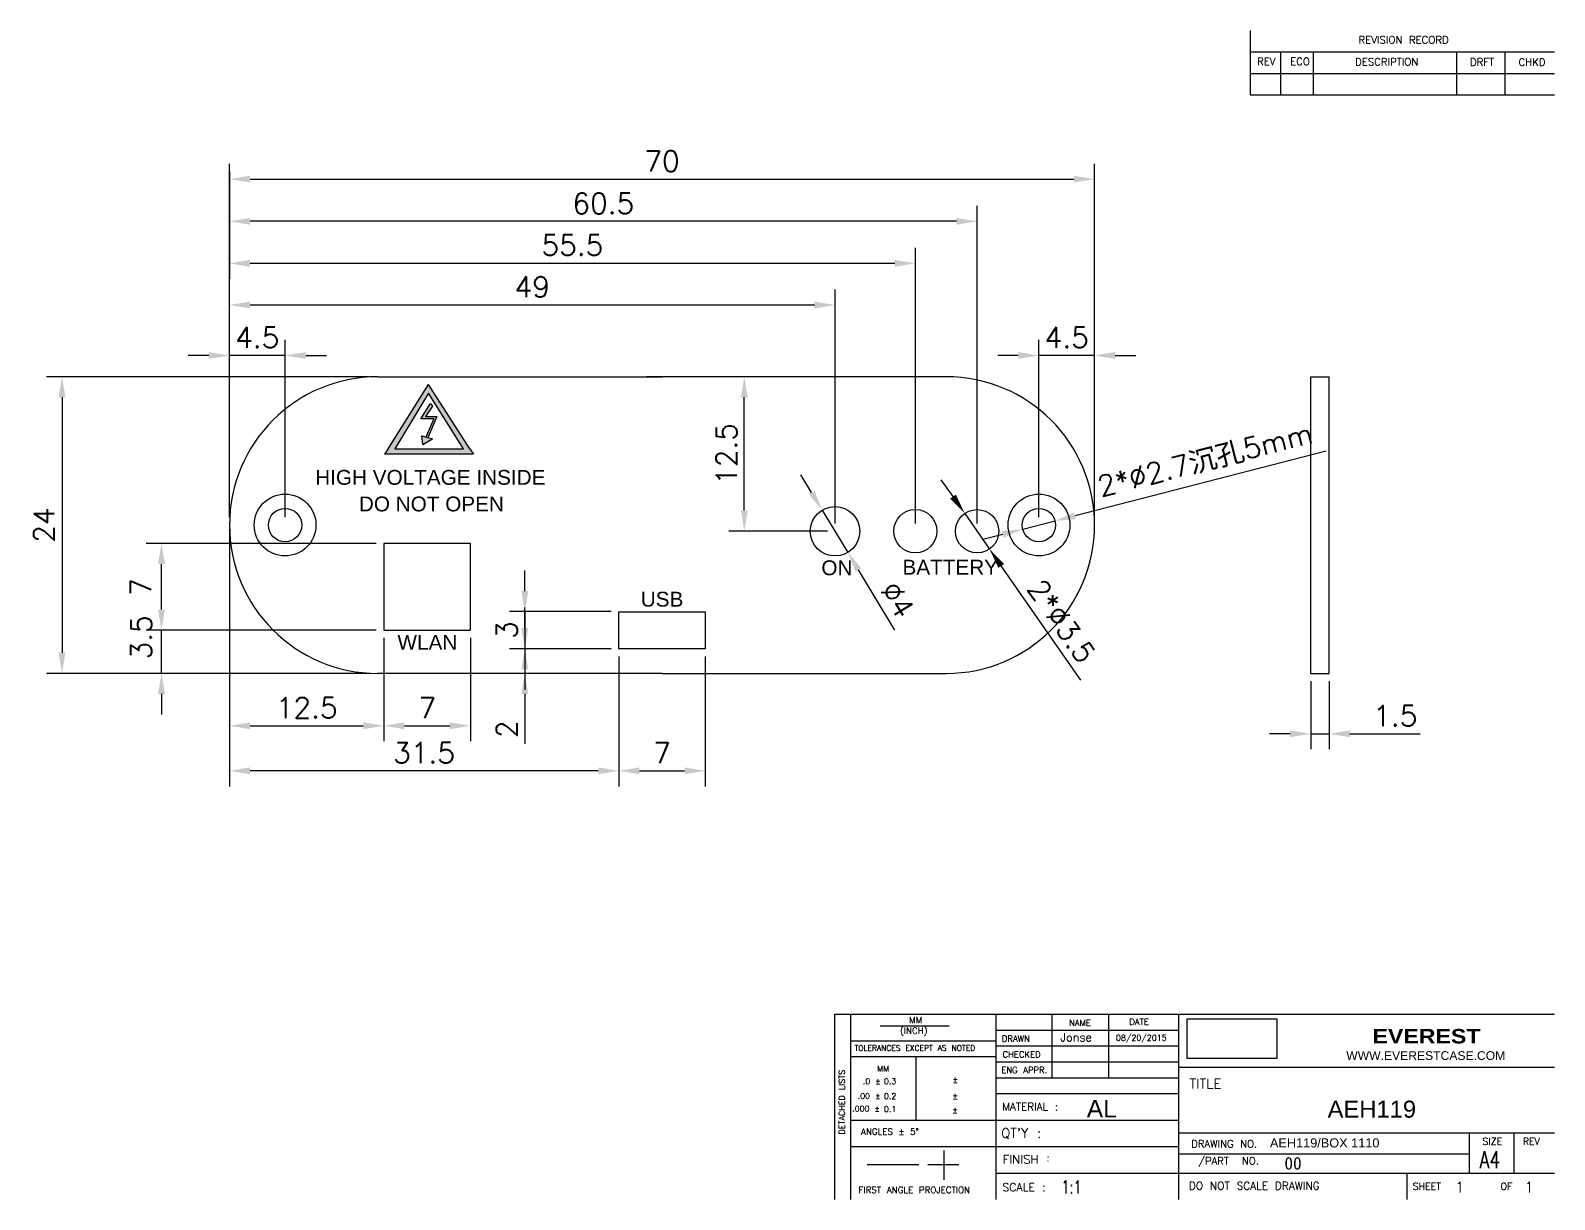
# Model space of a CAD drawing. Header units: millimetres. Extents: x 208 to 701, y 216 to 572.
# Drawn here: x 427.4 to 550.7, y 217.6 to 312.2 of the extents above; entities that cross this region are included whole.
import ezdxf
from ezdxf.enums import TextEntityAlignment as Align

# ---------------------------------------------------------------- set-up
doc = ezdxf.new("R2010")
doc.units = ezdxf.units.MM
for name, color, linetype, lineweight in [('Callout', 3, 'Continuous', 0), ('Contour line', 1, 'Continuous', 15), ('Dimensions Layer', 3, 'Continuous', 13), ('Draw', 7, 'Continuous', 35), ('TEXT', 7, 'Continuous', 20), ('标注', 3, 'Continuous', 0), ('绘图', 7, 'Continuous', 35)]:
    doc.layers.add(name, color=color, linetype=linetype, lineweight=lineweight)
doc.styles.add('_YES', font='ROMANC.SHX', dxfattribs={"height": 1.5})
doc.styles.add('ADESK2', font='romans')
doc.styles.get("Standard").update_dxf_attribs({"font": 'txt.shx'})
doc.styles.add('ÑùÊ½ 1', font='ARIAL.TTF')
doc.dimstyles.new('ISO-25', dxfattribs={"dimtxt": 2.5, "dimasz": 2, "dimexe": 1.25, "dimexo": 0.625, "dimtad": 1, "dimdsep": 46, "dimtxsty": 'Standard', "dimcen": 2.5, "dimclrt": 256, "dimadec": 0, "dimazin": 0, "dimtfac": 1, "dimtmove": 0, "dimatfit": 3, "dimfxl": 0, "dimarcsym": 0})
picture_1 = doc.add_image_def('image1.jpg', size_in_pixel=(1070, 473))

# ---------------------------------------------------------------- blocks, each defined once
blk = doc.blocks.new('*D24')
at = {"layer": 'Callout', "color": 0, "lineweight": -2}
for p, q in [((443.51, 274.3), (443.51, 287.14)), ((448.01, 272.8), (448.01, 287.14)), ((441.84, 285.89), (440.18, 285.89)), ((448.01, 285.89), (443.51, 285.89)), ((449.68, 285.89), (451.35, 285.89))]:
    blk.add_line(p, q, dxfattribs=at)
at = {"layer": 'Callout', "color": 0, "lineweight": 25}
for points in [[(441.84, 286.16), (441.84, 285.61), (443.51, 285.89)], [(449.68, 286.16), (449.68, 285.61), (448.01, 285.89)]]:
    blk.add_solid(points, dxfattribs=at)
at = {"layer": 'Defpoints', "color": 0, "lineweight": 25}
for p in [(443.51, 285.89), (443.51, 273.67), (448.01, 272.17)]:
    blk.add_point(p, dxfattribs=at)
at = {"layer": 'Callout', "lineweight": 25, "insert": (445.76, 287.34), "char_height": 1.667, "attachment_point": 5}
blk.add_mtext('4.5', dxfattribs=at)
blk = doc.blocks.new('*D25')
at = {"layer": 'Callout', "color": 0, "lineweight": -2}
for p, q in [((454.78, 284.17), (428.71, 284.17)), ((429.96, 282.51), (429.96, 261.84)), ((454.78, 260.17), (428.71, 260.17))]:
    blk.add_line(p, q, dxfattribs=at)
at = {"layer": 'Callout', "color": 0, "lineweight": 25}
for points in [[(429.68, 282.51), (430.24, 282.51), (429.96, 284.17)], [(429.68, 261.84), (430.24, 261.84), (429.96, 260.17)]]:
    blk.add_solid(points, dxfattribs=at)
at = {"layer": 'Defpoints', "color": 0, "lineweight": 25}
for p in [(455.41, 284.17), (429.96, 260.17), (455.41, 260.17)]:
    blk.add_point(p, dxfattribs=at)
at = {"layer": 'Callout', "lineweight": 25, "insert": (428.5, 272.17), "char_height": 1.667, "attachment_point": 5, "rotation": 90}
blk.add_mtext('24', dxfattribs=at)
blk = doc.blocks.new('*D26')
at = {"layer": 'Callout', "color": 0, "lineweight": -2}
for p, q in [((443.51, 272.8), (443.51, 301.4)), ((513.51, 272.8), (513.51, 301.4)), ((445.18, 300.15), (511.84, 300.15))]:
    blk.add_line(p, q, dxfattribs=at)
at = {"layer": 'Callout', "color": 0, "lineweight": 25}
for points in [[(445.18, 300.43), (445.18, 299.87), (443.51, 300.15)], [(511.84, 300.43), (511.84, 299.87), (513.51, 300.15)]]:
    blk.add_solid(points, dxfattribs=at)
at = {"layer": 'Defpoints', "color": 0, "lineweight": 25}
for p in [(513.51, 300.15), (443.51, 272.17), (513.51, 272.17)]:
    blk.add_point(p, dxfattribs=at)
at = {"layer": 'Callout', "lineweight": 25, "insert": (478.51, 301.61), "char_height": 1.667, "attachment_point": 5}
blk.add_mtext('70', dxfattribs=at)
blk = doc.blocks.new('*D30')
at = {"layer": 'Callout', "color": 0, "lineweight": -2}
for p, q in [((531, 259.55), (531, 254.04)), ((532.5, 259.55), (532.5, 254.04)), ((529.33, 255.29), (527.67, 255.29)), ((531, 255.29), (532.5, 255.29)), ((534.17, 255.29), (539.86, 255.29))]:
    blk.add_line(p, q, dxfattribs=at)
at = {"layer": 'Callout', "color": 0, "lineweight": 25}
for points in [[(529.33, 255.57), (529.33, 255.01), (531, 255.29)], [(534.17, 255.57), (534.17, 255.01), (532.5, 255.29)]]:
    blk.add_solid(points, dxfattribs=at)
at = {"layer": 'Defpoints', "color": 0, "lineweight": 25}
for p in [(531, 260.17), (532.5, 260.17), (532.5, 255.29)]:
    blk.add_point(p, dxfattribs=at)
at = {"layer": 'Callout', "lineweight": 25, "insert": (537.85, 256.75), "char_height": 1.667, "attachment_point": 5}
blk.add_mtext('1.5', dxfattribs=at)
blk = doc.blocks.new('*D32')
at = {"layer": 'Callout', "color": 0, "lineweight": -2}
for p, q in [((490.61, 274.81), (489.75, 276.24)), ((491.48, 273.38), (493.55, 269.96)), ((497.36, 263.66), (494.41, 268.54))]:
    blk.add_line(p, q, dxfattribs=at)
at = {"layer": 'Callout', "color": 0, "lineweight": 25}
for points in [[(490.85, 274.95), (490.38, 274.67), (491.48, 273.38)], [(494.65, 268.68), (494.17, 268.39), (493.55, 269.96)]]:
    blk.add_solid(points, dxfattribs=at)
at = {"layer": 'Defpoints', "color": 0, "lineweight": 25}
for p in [(491.48, 273.38), (493.55, 269.96)]:
    blk.add_point(p, dxfattribs=at)
at = {"layer": 'Callout', "lineweight": 25, "insert": (497.56, 266.14), "char_height": 1.667, "attachment_point": 5, "rotation": 301.1613}
blk.add_mtext('∅4', dxfattribs=at)
blk = doc.blocks.new('*D33')
at = {"layer": 'Callout', "color": 0, "lineweight": -2}
for p, q in [((484.55, 284.17), (483.92, 284.17)), ((485.17, 273.34), (485.17, 282.51)), ((491.89, 271.67), (483.92, 271.67))]:
    blk.add_line(p, q, dxfattribs=at)
at = {"layer": 'Callout', "color": 0, "lineweight": 25}
for points in [[(484.9, 282.51), (485.45, 282.51), (485.17, 284.17)], [(484.9, 273.34), (485.45, 273.34), (485.17, 271.67)]]:
    blk.add_solid(points, dxfattribs=at)
at = {"layer": 'Defpoints', "color": 0, "lineweight": 25}
for p in [(485.17, 284.17), (485.17, 284.17), (492.51, 271.67)]:
    blk.add_point(p, dxfattribs=at)
at = {"layer": 'Callout', "lineweight": 25, "insert": (483.72, 277.92), "char_height": 1.667, "attachment_point": 5, "rotation": 90}
blk.add_mtext('12.5', dxfattribs=at)
blk = doc.blocks.new('*D37')
at = {"layer": 'Callout', "color": 0, "lineweight": -2}
for p, q in [((509.01, 272.8), (509.01, 287.14)), ((513.51, 273.42), (513.51, 287.14)), ((507.34, 285.89), (505.68, 285.89)), ((513.51, 285.89), (509.01, 285.89)), ((515.18, 285.89), (516.85, 285.89))]:
    blk.add_line(p, q, dxfattribs=at)
at = {"layer": 'Callout', "color": 0, "lineweight": 25}
for points in [[(507.34, 286.17), (507.34, 285.61), (509.01, 285.89)], [(515.18, 286.17), (515.18, 285.61), (513.51, 285.89)]]:
    blk.add_solid(points, dxfattribs=at)
at = {"layer": 'Defpoints', "color": 0, "lineweight": 25}
for p in [(509.01, 285.89), (513.51, 272.8), (509.01, 272.17)]:
    blk.add_point(p, dxfattribs=at)
at = {"layer": 'Callout', "lineweight": 25, "insert": (511.26, 287.35), "char_height": 1.667, "attachment_point": 5}
blk.add_mtext('4.5', dxfattribs=at)
blk = doc.blocks.new('*D38')
at = {"layer": 'Callout', "color": 0, "lineweight": -2}
for p, q in [((438.01, 265.34), (438.01, 267.01)), ((454.76, 263.67), (436.76, 263.67)), ((438.01, 260.17), (438.01, 263.67)), ((454.89, 260.17), (436.76, 260.17)), ((438.01, 258.51), (438.01, 256.84))]:
    blk.add_line(p, q, dxfattribs=at)
at = {"layer": 'Callout', "color": 0, "lineweight": 25}
for points in [[(437.73, 265.34), (438.29, 265.34), (438.01, 263.67)], [(437.73, 258.51), (438.29, 258.51), (438.01, 260.17)]]:
    blk.add_solid(points, dxfattribs=at)
at = {"layer": 'Defpoints', "color": 0, "lineweight": 25}
for p in [(438.01, 263.67), (455.38, 263.67), (455.51, 260.17)]:
    blk.add_point(p, dxfattribs=at)
at = {"layer": 'Callout', "lineweight": 25, "insert": (436.37, 263.09), "char_height": 1.667, "attachment_point": 5, "rotation": 90}
blk.add_mtext('3.5', dxfattribs=at)
blk = doc.blocks.new('*D39')
at = {"layer": 'Callout', "color": 0, "lineweight": -2}
for p, q in [((455.38, 270.67), (436.76, 270.67)), ((438.01, 265.34), (438.01, 269.01)), ((455.38, 263.67), (436.76, 263.67))]:
    blk.add_line(p, q, dxfattribs=at)
at = {"layer": 'Callout', "color": 0, "lineweight": 25}
for points in [[(437.73, 269.01), (438.29, 269.01), (438.01, 270.67)], [(437.73, 265.34), (438.29, 265.34), (438.01, 263.67)]]:
    blk.add_solid(points, dxfattribs=at)
at = {"layer": 'Defpoints', "color": 0, "lineweight": 25}
for p in [(438.01, 270.67), (456.01, 270.67), (456.01, 263.67)]:
    blk.add_point(p, dxfattribs=at)
at = {"layer": 'Callout', "lineweight": 25, "insert": (436.35, 267.17), "char_height": 1.67, "attachment_point": 5, "rotation": 90}
blk.add_mtext('7', dxfattribs=at)
blk = doc.blocks.new('*D41')
at = {"layer": 'Callout', "color": 0, "lineweight": -2}
for p, q in [((443.51, 272.17), (443.51, 254.69)), ((456.01, 263.05), (456.01, 254.69)), ((445.18, 255.94), (454.34, 255.94))]:
    blk.add_line(p, q, dxfattribs=at)
at = {"layer": 'Callout', "color": 0, "lineweight": 25}
for points in [[(445.18, 256.22), (445.18, 255.66), (443.51, 255.94)], [(454.34, 256.22), (454.34, 255.66), (456.01, 255.94)]]:
    blk.add_solid(points, dxfattribs=at)
at = {"layer": 'Defpoints', "color": 0, "lineweight": 25}
for p in [(443.51, 272.8), (456.01, 263.67), (456.01, 255.94)]:
    blk.add_point(p, dxfattribs=at)
at = {"layer": 'Callout', "lineweight": 25, "insert": (449.76, 257.4), "char_height": 1.667, "attachment_point": 5}
blk.add_mtext('12.5', dxfattribs=at)
blk = doc.blocks.new('*D42')
at = {"layer": 'Callout', "color": 0, "lineweight": -2}
for p, q in [((475.01, 261.55), (475.01, 251.04)), ((482.01, 261.55), (482.01, 251.04)), ((476.68, 252.29), (480.34, 252.29))]:
    blk.add_line(p, q, dxfattribs=at)
at = {"layer": 'Callout', "color": 0, "lineweight": 25}
for points in [[(476.68, 252.57), (476.68, 252.02), (475.01, 252.29)], [(480.34, 252.57), (480.34, 252.02), (482.01, 252.29)]]:
    blk.add_solid(points, dxfattribs=at)
at = {"layer": 'Defpoints', "color": 0, "lineweight": 25}
for p in [(475.01, 262.17), (482.01, 262.17), (482.01, 252.29)]:
    blk.add_point(p, dxfattribs=at)
at = {"layer": 'Callout', "lineweight": 25, "insert": (478.51, 253.75), "char_height": 1.67, "attachment_point": 5}
blk.add_mtext('7', dxfattribs=at)
blk = doc.blocks.new('*D43')
at = {"layer": 'Callout', "color": 0, "lineweight": -2}
for p, q in [((443.51, 271.55), (443.51, 251.04)), ((475.01, 261.55), (475.01, 251.04)), ((473.35, 252.29), (445.18, 252.29))]:
    blk.add_line(p, q, dxfattribs=at)
at = {"layer": 'Callout', "color": 0, "lineweight": 25}
for points in [[(445.18, 252.57), (445.18, 252.02), (443.51, 252.29)], [(473.35, 252.57), (473.35, 252.02), (475.01, 252.29)]]:
    blk.add_solid(points, dxfattribs=at)
at = {"layer": 'Defpoints', "color": 0, "lineweight": 25}
for p in [(443.51, 272.17), (475.01, 262.17), (443.51, 252.29)]:
    blk.add_point(p, dxfattribs=at)
at = {"layer": 'Callout', "lineweight": 25, "insert": (459.26, 253.75), "char_height": 1.667, "attachment_point": 5}
blk.add_mtext('31.5', dxfattribs=at)
blk = doc.blocks.new('*D44')
at = {"layer": 'Callout', "color": 0, "lineweight": -2}
for p, q in [((467.41, 263.84), (467.41, 265.5)), ((474.39, 262.17), (466.16, 262.17)), ((467.41, 262.17), (467.41, 260.17)), ((466.78, 260.17), (466.16, 260.17)), ((467.41, 258.51), (467.41, 254.48))]:
    blk.add_line(p, q, dxfattribs=at)
at = {"layer": 'Callout', "color": 0, "lineweight": 25}
for points in [[(467.13, 263.84), (467.69, 263.84), (467.41, 262.17)], [(467.13, 258.51), (467.69, 258.51), (467.41, 260.17)]]:
    blk.add_solid(points, dxfattribs=at)
at = {"layer": 'Defpoints', "color": 0, "lineweight": 25}
for p in [(475.01, 262.17), (467.41, 260.17), (467.41, 260.17)]:
    blk.add_point(p, dxfattribs=at)
at = {"layer": 'Callout', "lineweight": 25, "insert": (465.95, 255.66), "char_height": 1.67, "attachment_point": 5, "rotation": 90}
blk.add_mtext('2', dxfattribs=at)
blk = doc.blocks.new('*D45')
at = {"layer": 'Callout', "color": 0, "lineweight": -2}
for p, q in [((467.41, 266.83), (467.41, 268.5)), ((474.39, 265.17), (466.16, 265.17)), ((467.41, 265.17), (467.41, 262.17)), ((474.39, 262.17), (466.16, 262.17)), ((467.41, 260.5), (467.41, 258.84))]:
    blk.add_line(p, q, dxfattribs=at)
at = {"layer": 'Callout', "color": 0, "lineweight": 25}
for points in [[(467.13, 266.83), (467.69, 266.83), (467.41, 265.17)], [(467.13, 260.5), (467.69, 260.5), (467.41, 262.17)]]:
    blk.add_solid(points, dxfattribs=at)
at = {"layer": 'Defpoints', "color": 0, "lineweight": 25}
for p in [(475.01, 265.17), (467.41, 262.17), (475.01, 262.17)]:
    blk.add_point(p, dxfattribs=at)
at = {"layer": 'Callout', "lineweight": 25, "insert": (465.95, 263.68), "char_height": 1.67, "attachment_point": 5, "rotation": 90}
blk.add_mtext('3', dxfattribs=at)
blk = doc.blocks.new('*D46')
at = {"layer": 'Callout', "color": 0, "lineweight": -2}
for p, q in [((443.51, 287.76), (443.51, 291.22)), ((492.51, 272.3), (492.51, 291.22)), ((490.84, 289.97), (445.18, 289.97))]:
    blk.add_line(p, q, dxfattribs=at)
at = {"layer": 'Callout', "color": 0, "lineweight": 25}
for points in [[(445.18, 290.25), (445.18, 289.69), (443.51, 289.97)], [(490.84, 290.25), (490.84, 289.69), (492.51, 289.97)]]:
    blk.add_solid(points, dxfattribs=at)
at = {"layer": 'Defpoints', "color": 0, "lineweight": 25}
for p in [(443.51, 289.97), (443.51, 287.14), (492.51, 271.67)]:
    blk.add_point(p, dxfattribs=at)
at = {"layer": 'Callout', "lineweight": 25, "insert": (468.01, 291.43), "char_height": 1.667, "attachment_point": 5}
blk.add_mtext('49', dxfattribs=at)
blk = doc.blocks.new('*D47')
at = {"layer": 'Callout', "color": 0, "lineweight": -2}
for p, q in [((443.51, 300.77), (443.51, 292.09)), ((499.01, 272.3), (499.01, 294.59)), ((497.34, 293.34), (445.18, 293.34))]:
    blk.add_line(p, q, dxfattribs=at)
at = {"layer": 'Callout', "color": 0, "lineweight": 25}
for points in [[(445.18, 293.62), (445.18, 293.06), (443.51, 293.34)], [(497.34, 293.62), (497.34, 293.06), (499.01, 293.34)]]:
    blk.add_solid(points, dxfattribs=at)
at = {"layer": 'Defpoints', "color": 0, "lineweight": 25}
for p in [(443.51, 301.4), (443.51, 293.34), (499.01, 271.68)]:
    blk.add_point(p, dxfattribs=at)
at = {"layer": 'Callout', "lineweight": 25, "insert": (471.26, 294.8), "char_height": 1.667, "attachment_point": 5}
blk.add_mtext('55.5', dxfattribs=at)
blk = doc.blocks.new('*D48')
at = {"layer": 'Callout', "color": 0, "lineweight": -2}
for p, q in [((502.06, 274.47), (501.11, 275.84)), ((503.01, 273.11), (505.01, 270.23)), ((512.39, 259.63), (505.96, 268.87))]:
    blk.add_line(p, q, dxfattribs=at)
at = {"layer": 'Callout', "color": 0, "lineweight": 25}
for points in [[(502.29, 274.63), (501.83, 274.32), (503.01, 273.11)], [(506.19, 269.02), (505.73, 268.71), (505.01, 270.23)]]:
    blk.add_solid(points, dxfattribs=at)
at = {"layer": 'Defpoints', "color": 0, "lineweight": 25}
for p in [(503.01, 273.11), (505.01, 270.23)]:
    blk.add_point(p, dxfattribs=at)
at = {"layer": 'Callout', "lineweight": 25, "insert": (510.85, 264.4), "char_height": 1.667, "attachment_point": 5, "rotation": 304.8231}
blk.add_mtext('2*∅3.5', dxfattribs=at)
blk = doc.blocks.new('*D49')
at = {"layer": 'Callout', "color": 0, "lineweight": -2}
for p, q in [((443.51, 292.72), (443.51, 297.99)), ((504.01, 272.3), (504.01, 297.99)), ((502.34, 296.74), (445.18, 296.74))]:
    blk.add_line(p, q, dxfattribs=at)
at = {"layer": 'Callout', "color": 0, "lineweight": 25}
for points in [[(445.18, 297.01), (445.18, 296.46), (443.51, 296.74)], [(502.34, 297.01), (502.34, 296.46), (504.01, 296.74)]]:
    blk.add_solid(points, dxfattribs=at)
at = {"layer": 'Defpoints', "color": 0, "lineweight": 25}
for p in [(443.51, 296.74), (443.51, 292.09), (504.01, 271.67)]:
    blk.add_point(p, dxfattribs=at)
at = {"layer": 'Callout', "lineweight": 25, "insert": (473.76, 298.19), "char_height": 1.667, "attachment_point": 5}
blk.add_mtext('60.5', dxfattribs=at)
blk = doc.blocks.new('*D108')
at = {"layer": 'Defpoints', "color": 0, "lineweight": 25}
for p in [(456.01, 263.67), (463.01, 263.67), (463.01, 255.94)]:
    blk.add_point(p, dxfattribs=at)
at = {"layer": 'Dimensions Layer', "color": 0, "lineweight": -2}
for p, q in [((456.01, 263.05), (456.01, 254.69)), ((463.01, 263.05), (463.01, 254.69)), ((457.67, 255.94), (461.34, 255.94))]:
    blk.add_line(p, q, dxfattribs=at)
at = {"layer": 'Dimensions Layer', "color": 0, "lineweight": 25}
for points in [[(457.67, 256.22), (457.67, 255.66), (456.01, 255.94)], [(461.34, 256.22), (461.34, 255.66), (463.01, 255.94)]]:
    blk.add_solid(points, dxfattribs=at)
at = {"layer": 'Dimensions Layer', "lineweight": 25, "insert": (459.51, 257.4), "char_height": 1.67, "attachment_point": 5}
blk.add_mtext('7', dxfattribs=at)
blk = doc.blocks.new('*D122')
at = {"layer": 'Defpoints', "color": 0, "lineweight": 25}
for p in [(507.7, 271.84), (510.32, 272.51)]:
    blk.add_point(p, dxfattribs=at)
at = {"layer": '标注', "color": 0, "lineweight": -2}
for p, q in [((532.26, 278.14), (511.93, 272.92)), ((506.09, 271.42), (504.48, 271.01)), ((507.7, 271.84), (510.32, 272.51))]:
    blk.add_line(p, q, dxfattribs=at)
at = {"layer": '标注', "color": 0, "lineweight": 25}
for points in [[(511.86, 273.19), (512, 272.65), (510.32, 272.51)], [(506.02, 271.69), (506.16, 271.15), (507.7, 271.84)]]:
    blk.add_solid(points, dxfattribs=at)
at = {"layer": '标注', "lineweight": 25, "insert": (522.48, 277.38), "char_height": 1.6667, "attachment_point": 5, "rotation": 14.3982}
blk.add_mtext('2*∅2.7沉孔5mm', dxfattribs=at)

msp = doc.modelspace()

# ---------------------------------------------------------------- hatches: boundary and pattern name
at = {"layer": 'TEXT', "lineweight": 25}
h = msp.add_hatch(color=256, dxfattribs=at)
h.dxf.hatch_style = 1
h.paths.add_polyline_path([(459.605, 283.538), (456.347, 278.341), (456.044, 277.894), (463.259, 277.894), (462.969, 278.341)])
h.paths.add_polyline_path([(462.437, 278.341), (456.88, 278.341), (459.606, 282.845)], flags=16)
h.paths.add_polyline_path([(460.28, 280.941), (459.559, 279.247), (459.932, 279.148), (459.148, 278.696), (459.065, 279.379), (459.402, 279.289), (460.035, 280.771), (459.002, 280.771), (459.781, 282.007), (459.935, 281.789), (459.383, 280.941)], flags=0)
h.paths.add_polyline_path([(459.935, 281.789), (459.781, 282.007), (459.002, 280.771), (460.035, 280.771), (459.402, 279.289), (459.559, 279.247), (460.28, 280.941), (459.383, 280.941)], flags=0)
h.paths.add_polyline_path([(459.065, 279.379), (459.148, 278.696), (459.932, 279.148)], flags=0)
h = msp.add_hatch(color=256, dxfattribs=at)
h.dxf.hatch_style = 1
h.paths.add_polyline_path([(459.148, 278.696), (459.932, 279.148), (459.065, 279.379)])
h.paths.add_polyline_path([(459.402, 279.289), (459.559, 279.247), (460.28, 280.941), (459.383, 280.941), (459.935, 281.789), (459.781, 282.007), (459.002, 280.771), (460.035, 280.771)])

# ---------------------------------------------------------------- linework, layer by layer
at = {"layer": 'Contour line', "lineweight": 25}
for points in [[(456.008, 263.673), (463.008, 263.673), (463.008, 270.673), (456.008, 270.673)], [(475.012, 265.167), (482.01, 265.167), (482.01, 262.171), (475.012, 262.171)]]:
    msp.add_lwpolyline(points, close=True, dxfattribs=at)
for centre, radius in [((492.512, 271.673), 2), ((499.009, 271.676), 1.75), ((504.011, 271.67), 1.75)]:
    msp.add_circle(centre, radius, dxfattribs=at)
at = {"layer": 'Draw', "lineweight": 25}
for p, q in [((455.512, 284.173), (478.512, 284.173)), ((500.887, 284.173), (477.262, 284.173)), ((501.512, 284.173), (478.512, 284.173)), ((531, 284.173), (532.5, 284.173)), ((531, 260.173), (531, 284.173)), ((532.5, 260.173), (532.5, 284.173)), ((478.512, 260.173), (455.512, 260.173)), ((478.512, 260.173), (501.512, 260.173)), ((531, 260.173), (532.5, 260.173))]:
    msp.add_line(p, q, dxfattribs=at)
for centre, start, end in [((455.512, 272.173), 90, 270), ((501.512, 272.173), 270, 90)]:
    msp.add_arc(centre, 12, start, end, dxfattribs=at)
at = {"layer": 'TEXT', "lineweight": 25, "ltscale": 0.4}
for p, q in [((456.347, 278.341), (459.605, 283.538)), ((459.606, 282.845), (456.88, 278.341)), ((462.969, 278.341), (459.605, 283.538)), ((462.437, 278.341), (459.606, 282.845)), ((459.002, 280.771), (459.781, 282.007)), ((459.935, 281.789), (459.383, 280.941)), ((459.781, 282.007), (459.935, 281.789)), ((460.035, 280.771), (459.002, 280.771)), ((459.383, 280.941), (460.28, 280.941)), ((460.035, 280.771), (459.402, 279.289)), ((460.28, 280.941), (459.549, 279.224)), ((459.065, 279.379), (459.932, 279.148)), ((459.148, 278.696), (459.065, 279.379)), ((459.148, 278.696), (459.932, 279.148)), ((456.347, 278.341), (456.044, 277.894)), ((463.259, 277.894), (456.044, 277.894)), ((456.88, 278.341), (462.437, 278.341)), ((462.969, 278.341), (463.259, 277.894))]:
    msp.add_line(p, q, dxfattribs=at)
at = {"layer": '绘图', "lineweight": 25}
for p, q in [((526.109, 312.172), (526.109, 306.969)), ((526.109, 310.438), (550.732, 310.438)), ((528.58, 306.969), (528.58, 310.438)), ((531.216, 306.969), (531.216, 310.438)), ((542.838, 306.969), (542.838, 310.438)), ((546.733, 306.969), (546.733, 310.438)), ((526.109, 308.703), (550.732, 308.703)), ((526.109, 306.969), (550.732, 306.969)), ((492.496, 217.624), (492.496, 232.611)), ((492.496, 232.611), (550.732, 232.611)), ((493.78, 217.624), (493.78, 232.611)), ((505.519, 232.611), (505.519, 217.624)), ((510.072, 227.474), (510.072, 232.611)), ((514.675, 227.474), (514.675, 232.611)), ((520.329, 217.624), (520.329, 232.611)), ((501.739, 231.653), (496.161, 231.653)), ((505.519, 231.328), (520.329, 231.328)), ((493.78, 230.47), (505.519, 230.47)), ((505.519, 230.043), (520.329, 230.043)), ((493.78, 229.186), (505.519, 229.186)), ((499.064, 224.047), (499.064, 229.186)), ((505.519, 228.759), (520.329, 228.759)), ((520.329, 228.329), (550.732, 228.329)), ((505.519, 227.474), (520.329, 227.474)), ((505.519, 226.188), (520.329, 226.188)), ((493.78, 224.047), (520.329, 224.047)), ((520.329, 223.019), (550.732, 223.019)), ((543.849, 219.765), (543.849, 223.019)), ((547.477, 219.765), (547.477, 223.019)), ((493.78, 221.906), (520.329, 221.906)), ((501.308, 221.594), (501.308, 219.227)), ((520.329, 221.314), (543.849, 221.314)), ((495.101, 220.456), (499.291, 220.456)), ((500.032, 220.456), (502.537, 220.456)), ((505.519, 219.765), (520.329, 219.765)), ((520.329, 219.765), (550.732, 219.765)), ((538.801, 217.624), (538.801, 219.765))]:
    msp.add_line(p, q, dxfattribs=at)
for centre, radius in [((448.012, 272.173), 2.5), ((509.012, 272.173), 2.5), ((448.012, 272.173), 1.35), ((509.012, 272.173), 1.35)]:
    msp.add_circle(centre, radius, dxfattribs=at)

# ---------------------------------------------------------------- texts
at = {"layer": 'TEXT', "lineweight": 25, "ltscale": 0.4, "style": 'ÑùÊ½ 1'}
for s, p in [('HIGH VOLTAGE INSIDE', (459.763, 275.43)), ('DO NOT OPEN', (459.851, 273.28)), ('ON', (492.665, 268.117)), ('BATTERY', (501.838, 268.167)), ('USB', (478.516, 265.576)), ('WLAN', (459.525, 262.084))]:
    msp.add_text(s, height=1.2, dxfattribs=at).set_placement(p, align=Align.CENTER)
at = {"layer": '绘图', "lineweight": 25}
for s, height, p in [('REVISION RECORD', 0.59949, (534.877, 311.112)), ('ECO', 0.5995, (529.34, 309.376)), ('DRFT', 0.5995, (543.891, 309.321)), ('CHKD', 0.5995, (547.819, 309.312)), ('MM', 0.5138, (498.513, 231.881)), ('NAME', 0.4995, (511.445, 231.663)), ('(INCH)', 0.5138, (497.774, 231.025)), ('DRAWN', 0.4995, (506.011, 230.388)), ('TOLERANCES EXCEPT AS NOTED', 0.44533, (494.091, 229.651)), ('CHECKED', 0.4995, (506.067, 229.108)), ('MM ', 0.4625, (495.928, 227.98)), ('ENG APPR.', 0.4995, (505.964, 227.843)), ('.0 %%P ', 0.4625, (494.762, 226.956)), ('0.3', 0.4625, (496.475, 226.956)), (' %%P', 0.5138, (501.544, 227.056)), ('TITLE', 0.7913, (521.199, 226.59)), ('.00 %%P ', 0.4625, (494.348, 225.768)), ('0.2', 0.4625, (496.475, 225.749)), (' %%P', 0.5138, (501.536, 225.736)), ('.000 %%P ', 0.4625, (493.907, 224.744)), ('0.1', 0.4625, (496.475, 224.706)), (' %%P', 0.5138, (501.522, 224.598)), ('MATERIAL :', 0.6151, (506.036, 224.829)), ('ANGLES %%P 5%%d', 0.51385, (494.615, 222.856)), ("QT'Y :", 0.7769, (505.961, 222.604)), ('DRAWING NO.', 0.59311, (521.333, 221.835)), ('FINISH', 0.6937, (506.071, 220.524)), ('/PART  NO.', 0.5931, (521.892, 220.451)), ('FIRST ANGLE PROJECTION', 0.51385, (494.417, 218.147)), ('SCALE :', 0.6474, (506.057, 218.293)), ('DO NOT SCALE DRAWING', 0.62432, (521.145, 218.419))]:
    msp.add_text(s, height=height, dxfattribs=at).set_placement(p)
for s, height, style, p in [('REV', 0.5995, 'ADESK2', (526.664, 309.365)), ('DESCRIPTION', 0.59949, 'ADESK2', (534.599, 309.33)), ('DATE', 0.501, 'ADESK2', (516.319, 231.745)), ('Jonse', 0.6698, 'ADESK2', (510.74, 230.414)), ('08/20/2015', 0.4689, 'ADESK2', (515.246, 230.47)), ('SIZE', 0.5567, 'ADESK2', (544.896, 222.042)), ('REV', 0.5567, 'ADESK2', (548.167, 222.042)), (':', 0.535, '_YES', (509.628, 220.714)), ('SHEET', 0.5567, 'ADESK2', (539.253, 218.416)), ('OF', 0.5567, 'ADESK2', (546.362, 218.419))]:
    msp.add_text(s, height=height, dxfattribs=dict(at, style=style)).set_placement(p)
msp.add_text('DETACHED LISTS', height=0.47103, rotation=90, dxfattribs=at).set_placement((493.303, 222.882))
at = {"layer": '绘图', "lineweight": 25, "width": 0.75}
msp.add_text('A4', height=1.3703, dxfattribs=at).set_placement((544.677, 220.153))
at = {"layer": '绘图', "lineweight": 25}
for s, insert, char_height, width, attachment_point in [('{\\fArial Black|b0|i0|c0|p34;EVEREST}', (540.371, 230.823), 1.17082, 31.12505, 5), ('{\\fArial|b0|i0|c0|p34;WWW.EVERESTCASE.COM}', (540.313, 229.26), 0.70249, 31.12505, 5), ('{\\fArial|b0|i0|c0|p34;AL}', (514.099, 224.971), 1.42735, 31.12505, 5), ('{\\fArial|b0|i0|c0|p34;AEH1\\fArial|b0|i0|c134|p34;19}', (535.951, 224.921), 1.37669, 30.0203, 5), ('{\\fArial|b0|i0|c0|p34;AEH1\\fArial|b0|i0|c134|p34;19/BOX 1110}', (527.704, 222.571), 0.73624, 29.62705, 1), ('{\\fSimSun|b0|i0|c134|p2;00}', (528.874, 221.069), 1.02769, 30.71732, 1)]:
    msp.add_mtext(s, dxfattribs=dict(at, insert=insert, char_height=char_height, width=width, attachment_point=attachment_point))
at = {"layer": '绘图', "lineweight": 25, "width": 0.75}
msp.add_attdef('1:1', (510.815, 218.122), '', height=1.028, dxfattribs=at)
at = {"layer": '绘图', "lineweight": 25}
for p, s in [((542.686, 218.193), 'X'), ((548.297, 218.193), 'Y')]:
    msp.add_attdef('1', p, s, height=0.856, dxfattribs=at)

# ---------------------------------------------------------------- dimensions: what is measured, and where the dimension line sits
at = {"layer": 'Callout', "lineweight": 25}
for base, p1, p2, override, picture, middle in [((513.512, 300.148), (443.512, 272.173), (513.512, 272.173), {"dimtxt": 1.6667, "dimasz": 1.6667, "dimgap": 0.6245}, '*D26', (478.512, 300.148)), ((443.512, 296.736), (504.011, 271.67), (443.512, 292.093), {"dimtxt": 1.6667, "dimasz": 1.6667, "dimgap": 0.6245}, '*D49', (473.762, 296.736)), ((443.512, 289.972), (492.512, 271.673), (443.512, 287.135), {"dimtxt": 1.6667, "dimasz": 1.6667, "dimgap": 0.6245}, '*D46', (468.012, 289.972)), ((443.512, 285.885), (448.012, 272.173), (443.512, 273.673), {"dimtxt": 1.6667, "dimasz": 1.6667, "dimgap": 0.6245, "dimtoh": 1}, '*D24', (445.762, 285.885)), ((509.012, 285.89), (513.512, 272.798), (509.012, 272.173), {"dimtxt": 1.6667, "dimasz": 1.6667, "dimgap": 0.6245}, '*D37', (511.262, 285.89)), ((456.008, 255.94), (443.512, 272.798), (456.008, 263.673), {"dimtxt": 1.6667, "dimasz": 1.6667, "dimgap": 0.6245}, '*D41', (449.76, 255.94)), ((443.512, 252.293), (475.012, 262.171), (443.512, 272.173), {"dimtxt": 1.6667, "dimasz": 1.6667, "dimgap": 0.6245}, '*D43', (459.262, 252.293))]:
    dim = msp.add_linear_dim(base=base, p1=p1, p2=p2, dimstyle='ISO-25', override=override, dxfattribs=at)
    dim.commit()
    dim.dimension.update_dxf_attribs({"geometry": picture, "text_midpoint": middle, "dimtype": 160})
for base, p1, p2, picture, middle in [((443.512, 293.343), (499.009, 271.676), (443.512, 301.398), '*D47', (471.26, 294.8)), ((482.01, 252.293), (475.012, 262.171), (482.01, 262.171), '*D42', (478.511, 253.751)), ((532.5, 255.291), (531, 260.173), (532.5, 260.173), '*D30', (537.847, 256.749))]:
    dim = msp.add_linear_dim(base=base, p1=p1, p2=p2, dimstyle='ISO-25', override={"dimtxt": 1.6667, "dimasz": 1.6667, "dimgap": 0.6245}, dxfattribs=at)
    dim.commit()
    dim.dimension.update_dxf_attribs({"geometry": picture, "text_midpoint": middle})
for base, p1, p2, picture, middle in [((429.96, 260.173), (455.41, 284.173), (455.41, 260.173), '*D25', (428.502, 272.173)), ((467.409, 260.173), (475.012, 262.171), (467.409, 260.173), '*D44', (465.951, 255.659))]:
    dim = msp.add_linear_dim(base=base, p1=p1, p2=p2, angle=90, dimstyle='ISO-25', override={"dimtxt": 1.6667, "dimasz": 1.6667, "dimgap": 0.6245}, dxfattribs=at)
    dim.commit()
    dim.dimension.update_dxf_attribs({"geometry": picture, "text_midpoint": middle})
for base, p1, p2, angle, override, picture, middle in [((485.173, 284.173), (492.512, 271.673), (485.173, 284.173), 90, {"dimtxt": 1.6667, "dimasz": 1.6667, "dimgap": 0.6245}, '*D33', (485.173, 277.923)), ((438.009, 270.673), (456.008, 263.673), (456.008, 270.673), 270, {"dimtxt": 1.6667, "dimasz": 1.6667, "dimgap": 0.6245, "dimtmove": 2}, '*D39', (436.354, 267.173)), ((467.409, 262.171), (475.012, 265.167), (475.012, 262.171), 90, {"dimtxt": 1.6667, "dimasz": 1.6667, "dimgap": 0.6245, "dimtmove": 2}, '*D45', (465.951, 263.684)), ((438.009, 263.673), (455.512, 260.173), (455.383, 263.673), 270, {"dimtxt": 1.6667, "dimasz": 1.6667, "dimgap": 0.6245, "dimtmove": 2}, '*D38', (436.37, 263.094))]:
    dim = msp.add_linear_dim(base=base, p1=p1, p2=p2, angle=angle, dimstyle='ISO-25', override=override, dxfattribs=at)
    dim.commit()
    dim.dimension.update_dxf_attribs({"geometry": picture, "text_midpoint": middle, "dimtype": 160})
dim = msp.add_diameter_dim_2p(p1=(491.477, 273.384), p2=(493.547, 269.962), dimstyle='ISO-25', override={"dimtxt": 1.6667, "dimasz": 1.6667, "dimgap": 0.6245}, dxfattribs=at)
dim.commit()
dim.dimension.update_dxf_attribs({"geometry": '*D32', "text_midpoint": (497.561, 266.141)})
dim = msp.add_diameter_dim_2p(p1=(503.012, 273.107), p2=(505.011, 270.233), text='2*<>', dimstyle='ISO-25', override={"dimtxt": 1.6667, "dimasz": 1.6667, "dimgap": 0.6245}, dxfattribs=at)
dim.commit()
dim.dimension.update_dxf_attribs({"geometry": '*D48', "text_midpoint": (510.847, 264.396)})
at = {"layer": 'Dimensions Layer', "lineweight": 25}
dim = msp.add_linear_dim(base=(463.008, 255.94), p1=(456.008, 263.673), p2=(463.008, 263.673), dimstyle='ISO-25', override={"dimtxt": 1.6667, "dimasz": 1.6667, "dimgap": 0.6245}, dxfattribs=at)
dim.commit()
dim.dimension.update_dxf_attribs({"geometry": '*D108', "text_midpoint": (459.508, 257.397)})
at = {"layer": '标注', "lineweight": 25}
dim = msp.add_diameter_dim_2p(p1=(507.704, 271.837), p2=(510.319, 272.509), text='2*<>沉孔5mm', dimstyle='ISO-25', override={"dimtxt": 1.6667, "dimasz": 1.6667, "dimgap": 0.6245}, dxfattribs=at)
dim.commit()
dim.dimension.update_dxf_attribs({"geometry": '*D122', "text_midpoint": (522.485, 277.381)})

# ---------------------------------------------------------------- pictures from other files: only their frames are drawn
at = {"layer": '绘图', "lineweight": 25}
image = msp.add_image(picture_1, insert=(521.014, 229.034), size_in_units=(7.247, 3.204), dxfattribs=at)
image.dxf.flags = 7

doc.saveas('drawing.dxf')
